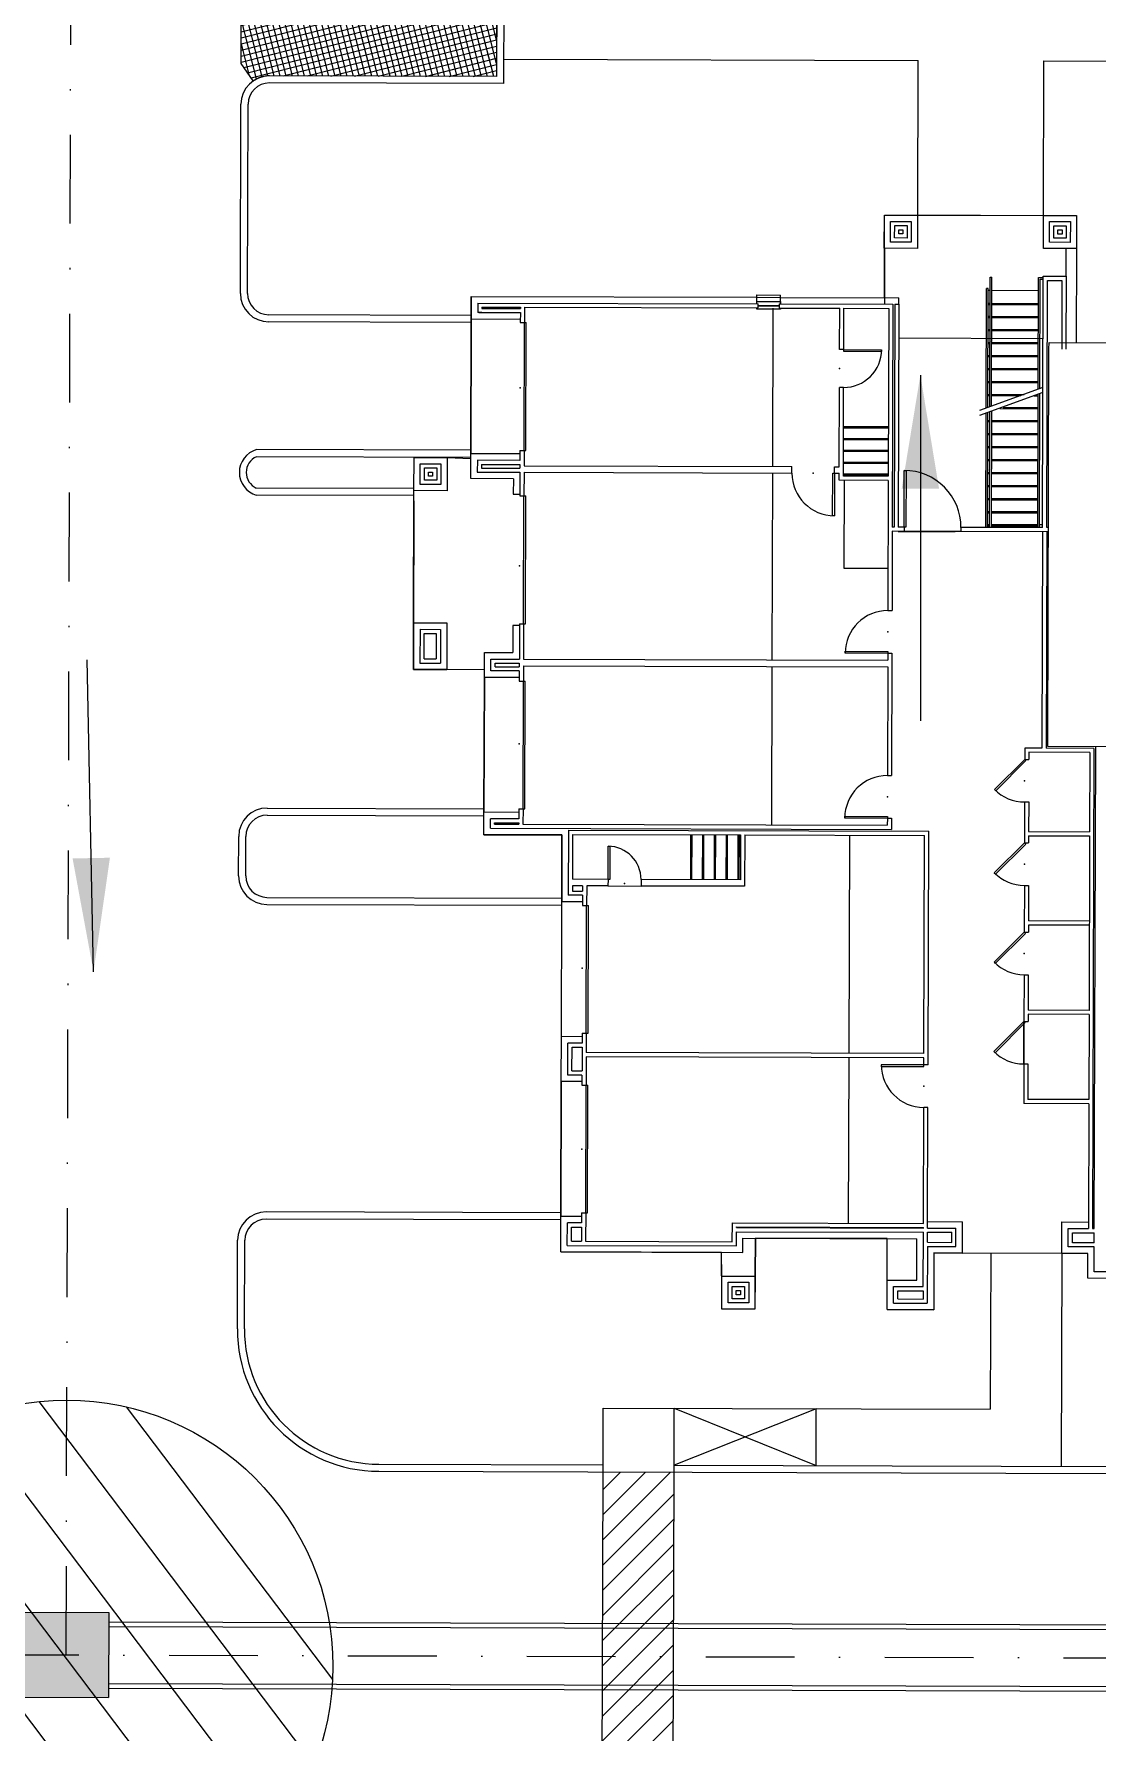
# Model space of a CAD drawing. Header units: feet. Extents: x 26064 to 27719, y 16802 to 28989.
# Drawn here: x 26897.9 to 26972.8, y 17569.4 to 17689 of the extents above; entities that cross this region are included whole.
import ezdxf

# ---------------------------------------------------------------- set-up
doc = ezdxf.new("R2010")
doc.units = ezdxf.units.FT
doc.header["$LTSCALE"] = 50
doc.header["$MEASUREMENT"] = 0
doc.header["$PDSIZE"] = -0.5
doc.linetypes.add('CENTERPL', pattern=[0.25, 0.125, -0.0625, 0, -0.0625])
doc.linetypes.add('HIDDEN', pattern=[0.375, 0.25, -0.125])
for name, color, linetype in [('BUILDING-INTERIOR', 251, 'Continuous'), ('BUILDINGS', 5, 'Continuous'), ('CL-ROADS', 9, 'CENTERPL'), ('CONC-5INCH-BOUNDS', 251, 'Continuous'), ('CONC-5INCH-HATCH', 251, 'Continuous'), ('CURB-B', 4, 'Continuous'), ('CURB-F', 32, 'Continuous'), ('INLET PROTECTION', 1, 'HIDDEN'), ('INLET-HATCH', 9, 'Continuous'), ('PAINT-MARKINGS', 32, 'Continuous'), ('SD-INNER', 51, 'Continuous'), ('SD-OUTER', 6, 'Continuous'), ('SD-STRUCTURE', 6, 'Continuous'), ('SIDEWALK', 9, 'Continuous')]:
    doc.layers.add(name, color=color, linetype=linetype)
doc.styles.add('ls80', font='simplex', dxfattribs={"oblique": 15, "height": 4})
doc.dimstyles.new('dim', dxfattribs={"dimtxt": 0.18, "dimasz": 0.16, "dimexe": 0.0625, "dimexo": 0.0625, "dimgap": 0.03, "dimtad": 3, "dimdec": 4, "dimzin": 0, "dimdsep": 46, "dimtxsty": 'ls80', "dimcen": 0.09, "dimclrd": 256, "dimclre": 256, "dimclrt": 256, "dimaunit": 1, "dimadec": 4, "dimazin": 0, "dimtfac": 1, "dimtdec": 4, "dimtofl": 0, "dimtmove": 2, "dimatfit": 3, "dimfxl": 0, "dimtolj": 1, "dimtzin": 0, "dimlwd": -1, "dimlwe": -1, "dimarcsym": 0})

msp = doc.modelspace()

# ---------------------------------------------------------------- hatches: boundary and pattern name
at = {"layer": 'CONC-5INCH-HATCH'}
h = msp.add_hatch(dxfattribs=at)
h.set_pattern_fill('ANSI37', scale=3.33, angle=329.2625, style=0)
edge = h.paths.add_edge_path()
edge.add_line((26913.3465, 17685.69913), (26912.49246, 17686.93225))
edge.add_line((26912.49246, 17686.93225), (26912.85763, 17815.20483))
edge.add_line((26912.85763, 17815.20483), (26913.72279, 17816.43018))
edge.add_arc((26914.87635, 17818.06399), 2, 234.7758115, 269.8327778)
edge.add_line((26914.87051, 17816.06399), (26930.86324, 17816.01732))
edge.add_line((26930.86324, 17816.01732), (26930.4838, 17686.00827))
edge.add_line((26930.4838, 17686.00827), (26914.49107, 17686.05495))
edge.add_arc((26914.48523, 17684.05496), 2, 89.8327778, 124.7059098)
at = {"layer": 'INLET PROTECTION', "linetype": 'Continuous'}
h = msp.add_hatch(dxfattribs=at)
h.set_pattern_fill('ANSI31', scale=37.499998, angle=262.0889784, style=0)
h.set_pattern_definition([(307.088978, (51011.2037, -5690.6843), (3.7392183, 2.82681806), [])])
edge = h.paths.add_edge_path()
edge.add_arc((26900.21544, 17574.04186), 18.75, 0, 360)
at = {"layer": 'PAINT-MARKINGS'}
h = msp.add_hatch(dxfattribs=at)
h.set_pattern_fill('ANSI31', scale=10, style=0)
h.paths.add_polyline_path([(26937.91141, 17561.74521), (26942.91139, 17561.73062), (26942.98724, 17587.72011), (26937.98726, 17587.7347)])
h.paths.add_polyline_path([(26942.91139, 17561.73062), (26937.91141, 17561.74521), (26937.88445, 17552.50605), (26940.38096, 17551.99156), (26942.88443, 17552.49227)])
h.paths.add_polyline_path([(26940.38096, 17551.99156), (26937.88445, 17552.50605), (26937.88149, 17551.49166)])
h.paths.add_polyline_path([(26942.88146, 17551.47625), (26942.88443, 17552.49227), (26940.38096, 17551.99156)])
h.paths.add_polyline_path([(26942.88146, 17551.47625), (26940.38096, 17551.99156), (26937.88149, 17551.49166), (26937.8589, 17543.75249), (26942.85888, 17543.73789)])

# ---------------------------------------------------------------- linework, layer by layer
at = {"layer": 'BUILDING-INTERIOR', "color": 7, "ltscale": 12}
for p, q in [((26960.14838, 17676.2586), (26968.99918, 17676.23277)), ((26957.78825, 17673.9122), (26957.79506, 17676.24464)), ((26957.79506, 17676.24464), (26960.12749, 17676.23783)), ((26958.22686, 17674.34826), (26958.23111, 17675.80603)), ((26958.23111, 17675.80603), (26959.68889, 17675.80178)), ((26958.51926, 17674.63897), (26958.52182, 17675.51363)), ((26958.52182, 17675.51363), (26959.39648, 17675.51107)), ((26958.81167, 17674.92967), (26958.81252, 17675.22122)), ((26958.81252, 17675.22122), (26959.10408, 17675.22037)), ((26959.10408, 17675.22037), (26959.10322, 17674.92882)), ((26959.39648, 17675.51107), (26959.39393, 17674.63641)), ((26959.68889, 17675.80178), (26959.68463, 17674.34401)), ((26960.12749, 17676.23783), (26960.12069, 17673.9054)), ((26968.99237, 17673.90033), (26968.99918, 17676.23277)), ((26968.99918, 17676.23277), (26971.33162, 17676.22596)), ((26969.43098, 17674.33639), (26969.43524, 17675.79416)), ((26969.43524, 17675.79416), (26970.89301, 17675.7899)), ((26969.72339, 17674.62709), (26969.72594, 17675.50176)), ((26969.72594, 17675.50176), (26970.60061, 17675.4992)), ((26970.01579, 17674.9178), (26970.01665, 17675.20935)), ((26970.01665, 17675.20935), (26970.3082, 17675.2085)), ((26970.3082, 17675.2085), (26970.30735, 17674.91694)), ((26970.60061, 17675.4992), (26970.59805, 17674.62454)), ((26970.89301, 17675.7899), (26970.88876, 17674.33213)), ((26971.33162, 17676.22596), (26971.32481, 17673.89352)), ((26960.12069, 17673.9054), (26957.78825, 17673.9122)), ((26957.80914, 17673.93297), (26957.79759, 17669.97617)), ((26959.68463, 17674.34401), (26958.22686, 17674.34826)), ((26959.39393, 17674.63641), (26958.51926, 17674.63897)), ((26959.10322, 17674.92882), (26958.81167, 17674.92967)), ((26971.32481, 17673.89352), (26968.99237, 17673.90033)), ((26970.88876, 17674.33213), (26969.43098, 17674.33639)), ((26970.59805, 17674.62454), (26969.72339, 17674.62709)), ((26970.30735, 17674.91694), (26970.01579, 17674.9178)), ((26970.59021, 17671.93807), (26970.59593, 17673.89565)), ((26965.21124, 17662.75376), (26965.23786, 17671.87039)), ((26965.23786, 17671.87039), (26965.36281, 17671.87002)), ((26965.33633, 17662.80077), (26965.36281, 17671.87002)), ((26968.63023, 17663.9914), (26968.65321, 17671.86042)), ((26968.65321, 17671.86042), (26968.98642, 17671.85945)), ((26968.75532, 17664.03841), (26968.7778, 17671.7351)), ((26968.7778, 17671.7351), (26968.98605, 17671.7345)), ((26968.93496, 17654.24122), (26968.98663, 17671.94275)), ((26968.98663, 17671.94275), (26970.59021, 17671.93807)), ((26969.22652, 17654.24037), (26969.27733, 17671.65035)), ((26969.27733, 17671.65035), (26970.29781, 17671.64737)), ((26970.29781, 17671.64737), (26970.28371, 17666.81589)), ((26970.59021, 17671.93807), (26970.57526, 17666.81504)), ((26928.70594, 17670.51924), (26928.70132, 17668.93651)), ((26928.70594, 17670.51924), (26948.82321, 17670.46053)), ((26948.82187, 17670.00237), (26948.82321, 17670.46053)), ((26948.82321, 17670.46053), (26948.82369, 17670.62713)), ((26948.82369, 17670.62713), (26950.48973, 17670.62227)), ((26950.4879, 17669.99751), (26950.48924, 17670.45566)), ((26950.48924, 17670.45566), (26950.48973, 17670.62227)), ((26950.48924, 17670.45566), (26958.81937, 17670.43135)), ((26958.81803, 17669.9732), (26958.81937, 17670.43135)), ((26964.96106, 17662.65972), (26964.98564, 17671.07976)), ((26965.1106, 17671.07939), (26964.98564, 17671.07976)), ((26965.08615, 17662.70674), (26965.1106, 17671.07939)), ((26965.11023, 17670.95444), (26965.23518, 17670.95407)), ((26965.36013, 17670.95371), (26968.65054, 17670.94411)), ((26929.16276, 17670.05975), (26929.16082, 17669.39334)), ((26929.45237, 17669.39248), (26929.16082, 17669.39334)), ((26929.16276, 17670.05975), (26948.90518, 17670.00213)), ((26929.24412, 17669.39309), (26932.15966, 17669.38458)), ((26929.45346, 17669.76734), (26929.45322, 17669.68404)), ((26929.45322, 17669.68404), (26932.16051, 17669.67614)), ((26929.45346, 17669.76734), (26932.16076, 17669.75944)), ((26932.15966, 17669.38458), (26932.1576, 17668.67652)), ((26932.16076, 17669.75944), (26932.16051, 17669.67614)), ((26932.45231, 17669.75859), (26932.44915, 17668.67567)), ((26932.45231, 17669.75859), (26948.90433, 17669.71057)), ((26948.82078, 17669.62751), (26948.82102, 17669.71081)), ((26950.48681, 17669.62265), (26948.82078, 17669.62751)), ((26948.82187, 17670.00237), (26948.82236, 17670.16897)), ((26948.82236, 17670.16897), (26950.48839, 17670.16411)), ((26948.90433, 17669.71057), (26948.90518, 17670.00213)), ((26950.40411, 17669.83115), (26948.90469, 17669.83552)), ((26948.90481, 17669.87717), (26950.40424, 17669.8728)), ((26949.94559, 17669.70756), (26949.91301, 17658.54516)), ((26950.40375, 17669.70619), (26950.4046, 17669.99775)), ((26950.40375, 17669.70619), (26954.65211, 17669.6938)), ((26950.4046, 17669.99775), (26958.40152, 17669.97441)), ((26950.48705, 17669.70595), (26950.48681, 17669.62265)), ((26950.48839, 17670.16411), (26950.4879, 17669.99751)), ((26954.6436, 17666.77825), (26954.65211, 17669.6938)), ((26954.93516, 17666.7774), (26954.94367, 17669.69295)), ((26954.94367, 17669.69295), (26958.10912, 17669.68371)), ((26958.10912, 17669.68371), (26958.07459, 17657.85491)), ((26958.40152, 17669.97441), (26958.35569, 17654.2721)), ((26958.52647, 17669.97405), (26958.48064, 17654.27173)), ((26958.52647, 17669.97405), (26958.81803, 17669.9732)), ((26958.81803, 17669.9732), (26958.7722, 17654.27088)), ((26965.10488, 17669.12181), (26965.22983, 17669.12145)), ((26965.10756, 17670.03812), (26965.23251, 17670.03776)), ((26965.35478, 17669.12108), (26968.64519, 17669.11148)), ((26965.35746, 17670.03739), (26968.64786, 17670.02779)), ((26928.70132, 17668.93651), (26928.67361, 17659.44017)), ((26928.70132, 17668.93651), (26932.15833, 17668.92643)), ((26932.1576, 17668.67652), (26932.44915, 17668.67567)), ((26932.42289, 17659.67913), (26932.44915, 17668.67567)), ((26932.44915, 17668.67567), (26932.5741, 17668.67531)), ((26932.54785, 17659.67877), (26932.5741, 17668.67531)), ((26965.10221, 17668.2055), (26965.22716, 17668.20513)), ((26965.35211, 17668.20477), (26968.64251, 17668.19516)), ((26954.93516, 17666.7774), (26954.6436, 17666.77825)), ((26954.93479, 17666.65244), (26954.93516, 17666.7774)), ((26954.93516, 17666.7774), (26957.6008, 17666.76962)), ((26957.6008, 17666.76962), (26957.60043, 17666.64466)), ((26965.09953, 17667.28918), (26965.22448, 17667.28882)), ((26965.34943, 17667.28845), (26968.63984, 17667.27885)), ((26957.60043, 17666.64466), (26954.93479, 17666.65244)), ((26965.09686, 17666.37287), (26965.22181, 17666.3725)), ((26965.34676, 17666.37213), (26968.63716, 17666.36253)), ((26965.09151, 17664.54024), (26965.21646, 17664.53987)), ((26965.09418, 17665.45655), (26965.21913, 17665.45618)), ((26965.34141, 17664.53951), (26968.63182, 17664.5299)), ((26965.34408, 17665.45582), (26968.63449, 17665.44622)), ((26954.61953, 17658.53142), (26954.63582, 17664.1126)), ((26954.92738, 17664.11175), (26954.63582, 17664.1126)), ((26954.90914, 17657.86415), (26954.92738, 17664.11175)), ((26965.08883, 17663.62392), (26965.21378, 17663.62356)), ((26965.33873, 17663.62319), (26967.63271, 17663.6165)), ((26968.57255, 17663.61376), (26968.62913, 17663.61359)), ((26954.91936, 17661.36281), (26958.08481, 17661.35357)), ((26932.13134, 17659.67998), (26932.12927, 17658.97192)), ((26932.13134, 17659.67998), (26932.42289, 17659.67913)), ((26932.42289, 17659.67913), (26932.41973, 17658.59622)), ((26932.42289, 17659.67913), (26932.54785, 17659.67877)), ((26954.91449, 17659.69678), (26958.07994, 17659.68755)), ((26954.91692, 17660.5298), (26958.08238, 17660.52056)), ((26924.66755, 17656.84868), (26924.67436, 17659.18111)), ((26924.67436, 17659.18111), (26927.00679, 17659.17431)), ((26925.10616, 17657.28473), (26925.11041, 17658.74251)), ((26925.11041, 17658.74251), (26926.56818, 17658.73825)), ((26925.39856, 17657.57544), (26925.40111, 17658.4501)), ((26925.40111, 17658.4501), (26926.27578, 17658.44755)), ((26926.27578, 17658.44755), (26926.27323, 17657.57288)), ((26926.56818, 17658.73825), (26926.56393, 17657.28048)), ((26927.00679, 17659.17431), (26926.99998, 17656.84187)), ((26928.6685, 17657.69084), (26928.67361, 17659.44017)), ((26932.13061, 17659.43008), (26928.67361, 17659.44017)), ((26929.13043, 17658.98067), (26929.12799, 17658.14766)), ((26932.12927, 17658.97192), (26929.13043, 17658.98067)), ((26929.42113, 17658.68827), (26929.4204, 17658.43836)), ((26929.4204, 17658.43836), (26932.12769, 17658.43046)), ((26929.42113, 17658.68827), (26932.12842, 17658.68037)), ((26932.12842, 17658.68037), (26932.12769, 17658.43046)), ((26932.41973, 17658.59622), (26951.28748, 17658.54115)), ((26951.28614, 17658.08299), (26951.28748, 17658.54115)), ((26954.28499, 17658.07424), (26954.28633, 17658.53239)), ((26954.28633, 17658.53239), (26954.61953, 17658.53142)), ((26954.91206, 17658.86377), (26958.07751, 17658.85453)), ((26926.56393, 17657.28048), (26925.10616, 17657.28473)), ((26926.27323, 17657.57288), (26925.39856, 17657.57544)), ((26925.69097, 17657.86614), (26925.69182, 17658.15769)), ((26925.98252, 17657.86529), (26925.69097, 17657.86614)), ((26925.69182, 17658.15769), (26925.98337, 17658.15684)), ((26925.98337, 17658.15684), (26925.98252, 17657.86529)), ((26931.66735, 17657.68209), (26928.6685, 17657.69084)), ((26929.12799, 17658.14766), (26932.12684, 17658.13891)), ((26931.66735, 17657.68209), (26931.66419, 17656.59917)), ((26932.12684, 17658.13891), (26932.12198, 17656.47288)), ((26932.4184, 17658.13806), (26932.41353, 17656.47203)), ((26932.4184, 17658.13806), (26951.28614, 17658.08299)), ((26949.91167, 17658.087), (26949.87326, 17644.92539)), ((26954.15129, 17655.07575), (26954.16004, 17658.0746)), ((26954.16004, 17658.0746), (26954.28499, 17658.07424)), ((26954.28499, 17658.07424), (26954.27624, 17655.07539)), ((26954.28499, 17658.07424), (26954.6182, 17658.07326)), ((26954.61674, 17657.57345), (26954.6182, 17658.07326)), ((26958.07374, 17657.56336), (26954.61674, 17657.57345)), ((26958.07459, 17657.85491), (26954.90914, 17657.86415)), ((26954.90963, 17658.03076), (26958.07508, 17658.02152)), ((26954.97348, 17651.36641), (26954.99159, 17657.57236)), ((26958.07374, 17657.56336), (26958.047, 17648.40023)), ((26959.1887, 17654.26967), (26959.20037, 17658.26813)), ((26959.20037, 17658.26813), (26959.32532, 17658.26777)), ((26959.32532, 17658.26777), (26959.31365, 17654.2693)), ((26924.66542, 17656.11979), (26924.63892, 17647.03994)), ((26926.99998, 17656.84187), (26924.66755, 17656.84868)), ((26931.66419, 17656.59917), (26932.12234, 17656.59783)), ((26932.12198, 17656.47288), (26932.41353, 17656.47203)), ((26932.38728, 17647.47549), (26932.41353, 17656.47203)), ((26932.41353, 17656.47203), (26932.53849, 17656.47167)), ((26932.51223, 17647.47512), (26932.53849, 17656.47167)), ((26954.27624, 17655.07539), (26954.15129, 17655.07575)), ((26958.35484, 17653.98055), (26958.33855, 17648.39937)), ((26959.18785, 17653.97811), (26958.35484, 17653.98055)), ((26958.48064, 17654.27173), (26958.35569, 17654.2721)), ((26958.77134, 17653.97933), (26962.7698, 17653.96766)), ((26959.1887, 17654.26967), (26958.7722, 17654.27088)), ((26963.18631, 17653.96644), (26959.18784, 17653.97811)), ((26959.1887, 17654.26967), (26959.18785, 17653.97811)), ((26959.31365, 17654.2693), (26959.1887, 17654.26967)), ((26963.18715, 17654.258), (26963.1863, 17653.96644)), ((26969.35062, 17653.94845), (26963.1863, 17653.96644)), ((26968.93498, 17654.24122), (26963.18715, 17654.258)), ((26968.93411, 17653.94966), (26968.88962, 17638.70552)), ((26969.22566, 17653.94881), (26969.18117, 17638.70467)), ((26969.35147, 17654.24), (26969.22652, 17654.24037)), ((26958.05563, 17651.35742), (26954.97348, 17651.36641)), ((26958.047, 17648.40023), (26958.33855, 17648.39937)), ((26924.64038, 17647.53975), (26924.63078, 17644.24935)), ((26924.64038, 17647.53975), (26926.99364, 17647.53288)), ((26925.0972, 17647.08026), (26925.09027, 17644.70617)), ((26925.0972, 17647.08026), (26926.53415, 17647.07606)), ((26925.38269, 17644.99687), (26925.38792, 17646.78785)), ((26925.38792, 17646.78785), (26926.24174, 17646.78536)), ((26926.24174, 17646.78536), (26926.23651, 17644.99438)), ((26926.53415, 17647.07606), (26926.52722, 17644.70197)), ((26926.99364, 17647.53288), (26926.98404, 17644.24248)), ((26931.6372, 17647.35272), (26931.63161, 17645.43679)), ((26932.09536, 17647.35139), (26931.6372, 17647.35272)), ((26932.09572, 17647.47634), (26932.08843, 17644.9773)), ((26932.09572, 17647.47634), (26932.38728, 17647.47549)), ((26932.38728, 17647.47549), (26932.37998, 17644.97645)), ((26932.38728, 17647.47549), (26932.51223, 17647.47512)), ((26929.62727, 17643.69329), (26929.63238, 17645.44263)), ((26929.63238, 17645.44263), (26931.63161, 17645.43679)), ((26955.0394, 17645.41013), (26955.03976, 17645.53508)), ((26958.03825, 17645.40138), (26955.0394, 17645.41013)), ((26955.03976, 17645.53508), (26958.03861, 17645.52633)), ((26958.03825, 17645.40138), (26958.03679, 17644.90157)), ((26958.03861, 17645.52633), (26958.03825, 17645.40138)), ((26958.03825, 17645.40138), (26958.3298, 17645.40053)), ((26958.3298, 17645.40053), (26958.30464, 17636.77884)), ((26924.63078, 17644.24935), (26926.98404, 17644.24248)), ((26925.09027, 17644.70617), (26926.52722, 17644.70197)), ((26925.38269, 17644.99687), (26926.23651, 17644.99438)), ((26930.08677, 17644.15011), (26930.0892, 17644.98314)), ((26932.086, 17644.14427), (26930.08677, 17644.15011)), ((26930.0892, 17644.98314), (26932.08843, 17644.9773)), ((26930.37917, 17644.44081), (26930.3799, 17644.69073)), ((26930.37917, 17644.44081), (26932.08685, 17644.43583)), ((26930.3799, 17644.69073), (26932.08758, 17644.68575)), ((26932.086, 17644.14427), (26932.08393, 17643.43623)), ((26932.08758, 17644.68575), (26932.08685, 17644.43583)), ((26932.37865, 17644.51829), (26932.37548, 17643.43538)), ((26932.37865, 17644.51829), (26958.03545, 17644.44341)), ((26932.37998, 17644.97645), (26958.03679, 17644.90157)), ((26949.87192, 17644.46724), (26949.83934, 17633.30486)), ((26958.03545, 17644.44341), (26958.01308, 17636.77969)), ((26929.62727, 17643.69329), (26929.59956, 17634.19694)), ((26932.08466, 17643.68612), (26929.62727, 17643.69329)), ((26932.08393, 17643.43623), (26932.37548, 17643.43538)), ((26932.34923, 17634.43883), (26932.37548, 17643.43538)), ((26932.37548, 17643.43538), (26932.50044, 17643.43501)), ((26932.47418, 17634.43847), (26932.50044, 17643.43501)), ((26967.68175, 17638.70905), (26967.67944, 17637.9177)), ((26968.88962, 17638.70552), (26967.68175, 17638.70905)), ((26967.97245, 17638.41664), (26967.97099, 17637.91685)), ((26972.26247, 17638.40412), (26967.97245, 17638.41664)), ((26972.55488, 17638.69483), (26969.18117, 17638.70467)), ((26972.26247, 17638.40412), (26972.24618, 17632.82295)), ((26972.55488, 17638.69483), (26972.45617, 17604.8745)), ((26972.58112, 17604.87413), (26972.68019, 17638.81941)), ((26967.67944, 17637.9177), (26965.55274, 17635.80339)), ((26965.64084, 17635.71477), (26967.76753, 17637.82909)), ((26967.67944, 17637.9177), (26967.97099, 17637.91685)), ((26967.76753, 17637.82909), (26967.67944, 17637.9177)), ((26958.01308, 17636.77969), (26958.30464, 17636.77884)), ((26965.55274, 17635.80339), (26965.64084, 17635.71477)), ((26932.05767, 17634.43968), (26932.05561, 17633.73161)), ((26932.05767, 17634.43968), (26932.34923, 17634.43883)), ((26932.34923, 17634.43883), (26932.34607, 17633.35592)), ((26932.34923, 17634.43883), (26932.47418, 17634.43847)), ((26967.67068, 17634.91885), (26967.6623, 17632.04496)), ((26967.67069, 17634.91885), (26967.96224, 17634.918)), ((26967.96224, 17634.918), (26967.95616, 17632.83547)), ((26929.59494, 17632.61423), (26929.59955, 17634.19694)), ((26932.05694, 17634.18977), (26929.59955, 17634.19694)), ((26930.05443, 17633.07105), (26930.05637, 17633.73744)), ((26932.05561, 17633.73161), (26930.05637, 17633.73744)), ((26930.34684, 17633.36175), (26930.34708, 17633.44504)), ((26930.34684, 17633.36175), (26932.05451, 17633.35677)), ((26930.34708, 17633.44504), (26932.05476, 17633.44005)), ((26932.05476, 17633.44005), (26932.05451, 17633.35677)), ((26932.34607, 17633.35592), (26958.00287, 17633.28103)), ((26955.00548, 17633.78959), (26955.00585, 17633.91455)), ((26958.00433, 17633.78084), (26955.00548, 17633.78959)), ((26955.00585, 17633.91455), (26958.0047, 17633.90579)), ((26958.00433, 17633.78084), (26958.00287, 17633.28103)), ((26958.0047, 17633.90579), (26958.00433, 17633.78084)), ((26958.00433, 17633.78084), (26958.29589, 17633.77999)), ((26958.29589, 17633.77999), (26958.29358, 17632.98863)), ((26929.59494, 17632.61423), (26935.09282, 17632.59818)), ((26930.05443, 17633.07105), (26958.29357, 17632.98863)), ((26935.09282, 17632.59818), (26935.07909, 17627.89165)), ((26935.55195, 17632.93005), (26935.53858, 17628.34847)), ((26935.55195, 17632.93005), (26960.91721, 17632.85602)), ((26935.84266, 17632.63764), (26935.83342, 17629.47219)), ((26935.84266, 17632.63764), (26947.67144, 17632.60312)), ((26944.16355, 17629.44788), (26944.17279, 17632.61333)), ((26944.99656, 17629.44544), (26945.0058, 17632.61089)), ((26945.82958, 17629.44301), (26945.83881, 17632.60846)), ((26946.66259, 17629.44058), (26946.67183, 17632.60603)), ((26947.4956, 17629.43815), (26947.50484, 17632.6036)), ((26947.67144, 17632.60311), (26947.66221, 17629.43766)), ((26947.963, 17632.60226), (26947.95243, 17628.97866)), ((26947.963, 17632.60227), (26960.6248, 17632.56531)), ((26955.33516, 17632.58075), (26955.2903, 17617.21166)), ((26960.57994, 17617.19622), (26960.6248, 17632.56532)), ((26960.86919, 17616.404), (26960.9172, 17632.85602)), ((26967.6623, 17632.04496), (26965.5356, 17629.93064)), ((26967.6623, 17632.04496), (26967.95385, 17632.04411)), ((26967.75039, 17631.95635), (26967.6623, 17632.04496)), ((26967.95531, 17632.54392), (26967.95385, 17632.04411)), ((26967.95531, 17632.54392), (26972.24533, 17632.53139)), ((26967.95616, 17632.83547), (26972.24618, 17632.82295)), ((26972.24533, 17632.53139), (26972.20947, 17620.24445)), ((26938.33246, 17629.46489), (26938.33927, 17631.79733)), ((26938.33927, 17631.79733), (26938.46422, 17631.79696)), ((26938.46422, 17631.79696), (26938.45741, 17629.46453)), ((26965.6237, 17629.84203), (26967.75039, 17631.95635)), ((26965.5356, 17629.93064), (26965.6237, 17629.84203)), ((26935.83208, 17629.01403), (26935.83099, 17628.63918)), ((26935.83099, 17628.63918), (26936.53904, 17628.63711)), ((26936.54014, 17629.01197), (26935.83208, 17629.01403)), ((26938.33246, 17629.46489), (26935.83342, 17629.47219)), ((26936.54014, 17629.01197), (26936.53904, 17628.63711)), ((26936.8317, 17629.01111), (26936.82768, 17627.63664)), ((26938.33112, 17629.00674), (26936.8317, 17629.01111)), ((26938.33246, 17629.46489), (26938.33112, 17629.00674)), ((26938.33112, 17629.00674), (26940.66356, 17628.99993)), ((26938.45741, 17629.46453), (26938.33246, 17629.46489)), ((26940.6649, 17629.45809), (26940.66356, 17628.99993)), ((26947.95243, 17628.97866), (26940.66356, 17628.99993)), ((26947.66221, 17629.43766), (26940.6649, 17629.45809)), ((26967.65354, 17629.04611), (26967.64394, 17625.75571)), ((26967.65354, 17629.04611), (26967.9451, 17629.04526)), ((26967.9451, 17629.04526), (26967.9378, 17626.54622)), ((26935.05137, 17618.3953), (26935.07909, 17627.89165)), ((26936.53686, 17627.8874), (26935.07909, 17627.89165)), ((26936.53819, 17628.34555), (26935.53858, 17628.34847)), ((26936.53819, 17628.34555), (26936.53613, 17627.63749)), ((26936.53613, 17627.63749), (26936.82768, 17627.63664)), ((26936.80143, 17618.6401), (26936.82768, 17627.63664)), ((26936.82768, 17627.63664), (26936.95264, 17627.63628)), ((26936.92638, 17618.63974), (26936.95264, 17627.63628)), ((26967.93695, 17626.25467), (26967.9355, 17625.75486)), ((26972.22697, 17626.24215), (26967.93695, 17626.25467)), ((26972.22782, 17626.5337), (26967.9378, 17626.54622)), ((26967.64394, 17625.75571), (26965.51725, 17623.64139)), ((26965.60534, 17623.55278), (26967.73204, 17625.6671)), ((26967.64394, 17625.75571), (26967.9355, 17625.75486)), ((26967.73204, 17625.6671), (26967.64394, 17625.75571)), ((26965.51725, 17623.64139), (26965.60534, 17623.55278)), ((26967.63519, 17622.75686), (26967.62558, 17619.46646)), ((26967.63519, 17622.75686), (26967.92674, 17622.75601)), ((26967.92674, 17622.75601), (26967.91945, 17620.25697)), ((26972.20947, 17620.24445), (26967.91945, 17620.25697)), ((26967.62558, 17619.46646), (26965.49889, 17617.35214)), ((26965.58699, 17617.26353), (26967.71368, 17619.37785)), ((26967.61683, 17616.46761), (26967.62558, 17619.46646)), ((26967.62558, 17619.46646), (26967.61683, 17616.46761)), ((26967.62558, 17619.46646), (26967.91714, 17619.46561)), ((26967.71368, 17619.37785), (26967.62558, 17619.46646)), ((26967.9186, 17619.96542), (26967.91714, 17619.46561)), ((26972.20862, 17619.9529), (26967.9186, 17619.96542)), ((26972.20862, 17619.9529), (26972.19111, 17613.9552)), ((26935.04213, 17615.22985), (26935.05137, 17618.3953)), ((26936.50914, 17618.39105), (26935.05137, 17618.3953)), ((26935.50162, 17615.68667), (26935.50819, 17617.93581)), ((26936.50781, 17617.93289), (26935.50819, 17617.93581)), ((26936.50987, 17618.64095), (26936.50781, 17617.93289)), ((26936.50987, 17618.64095), (26936.80143, 17618.6401)), ((26936.80143, 17618.6401), (26936.79742, 17617.26563)), ((26936.80143, 17618.6401), (26936.92638, 17618.63974)), ((26935.79403, 17615.97738), (26935.79889, 17617.6434)), ((26935.79889, 17617.6434), (26936.50695, 17617.64134)), ((26936.50695, 17617.64134), (26936.50209, 17615.97531)), ((26936.79657, 17616.97407), (26936.79073, 17614.97484)), ((26960.57909, 17616.90466), (26936.79657, 17616.97407)), ((26960.57994, 17617.19622), (26936.79742, 17617.26563)), ((26955.28945, 17616.9201), (26955.25541, 17605.25792)), ((26960.57763, 17616.40485), (26960.57909, 17616.90466)), ((26965.49889, 17617.35214), (26965.58699, 17617.26353)), ((26967.61683, 17616.46761), (26967.60869, 17613.67702)), ((26967.61683, 17616.46761), (26967.90839, 17616.46676)), ((26967.90839, 17616.46676), (26967.90109, 17613.96772)), ((26936.50124, 17615.68376), (26935.50162, 17615.68667)), ((26935.79403, 17615.97738), (26936.50209, 17615.97531)), ((26936.50124, 17615.68376), (26936.49917, 17614.9757)), ((26957.57879, 17616.41361), (26957.57842, 17616.28866)), ((26957.57842, 17616.28866), (26960.57727, 17616.2799)), ((26960.57763, 17616.40485), (26957.57879, 17616.41361)), ((26960.57727, 17616.2799), (26960.57763, 17616.40485)), ((26960.86919, 17616.404), (26960.57763, 17616.40485)), ((26935.04213, 17615.22985), (26935.01442, 17605.7335)), ((26936.4999, 17615.2256), (26935.04213, 17615.22985)), ((26936.49917, 17614.9757), (26936.79073, 17614.97484)), ((26936.76447, 17605.9783), (26936.79073, 17614.97484)), ((26936.79073, 17614.97484), (26936.91568, 17614.97448)), ((26936.88942, 17605.97794), (26936.91568, 17614.97448)), ((26960.54505, 17605.24248), (26960.56888, 17613.40601)), ((26960.86043, 17613.40516), (26960.56888, 17613.40601)), ((26960.83563, 17604.90843), (26960.86043, 17613.40516)), ((26972.19026, 17613.66365), (26967.60869, 17613.67702)), ((26972.19111, 17613.9552), (26967.90109, 17613.96772)), ((26972.19026, 17613.66365), (26972.16461, 17604.87535)), ((26935.00712, 17603.23446), (26935.01442, 17605.7335)), ((26936.47219, 17605.72925), (26935.01442, 17605.7335)), ((26936.47292, 17605.97915), (26936.47085, 17605.27109)), ((26936.47292, 17605.97915), (26936.76447, 17605.9783)), ((26936.76447, 17605.9783), (26936.75864, 17603.97907)), ((26936.76447, 17605.9783), (26936.88942, 17605.97794)), ((26935.46662, 17603.69128), (26935.47124, 17605.27401)), ((26936.47085, 17605.27109), (26935.47124, 17605.27401)), ((26935.75902, 17603.98199), (26935.76194, 17604.9816)), ((26935.76194, 17604.9816), (26936.47, 17604.97954)), ((26936.47, 17604.97954), (26936.46709, 17603.97992)), ((26947.088, 17603.94892), (26947.09189, 17605.28174)), ((26947.09189, 17605.28174), (26960.54505, 17605.24248)), ((26947.3787, 17603.65651), (26947.38162, 17604.65613)), ((26947.38162, 17604.65613), (26960.54323, 17604.61771)), ((26947.38247, 17604.94769), (26947.38259, 17604.98934)), ((26947.38247, 17604.94769), (26960.54408, 17604.90927)), ((26947.38259, 17604.98934), (26960.5442, 17604.95092)), ((26960.53205, 17600.78586), (26960.54323, 17604.61771)), ((26960.54408, 17604.90927), (26960.5442, 17604.95092)), ((26960.83272, 17603.9088), (26960.83478, 17604.61687)), ((26960.83478, 17604.61687), (26962.54246, 17604.61189)), ((26960.83563, 17604.90843), (26962.83487, 17604.90259)), ((26960.83697, 17605.36658), (26963.29436, 17605.35941)), ((26962.5404, 17603.90382), (26962.54246, 17604.61189)), ((26962.8311, 17603.61141), (26962.83487, 17604.90259)), ((26963.28792, 17603.15192), (26963.29436, 17605.35941)), ((26970.28523, 17603.1315), (26970.29167, 17605.33898)), ((26970.29167, 17605.33898), (26972.16595, 17605.33351)), ((26970.74472, 17603.58831), (26970.74849, 17604.87949)), ((26970.74849, 17604.87949), (26972.16461, 17604.87535)), ((26971.03713, 17603.87902), (26971.03919, 17604.58708)), ((26971.03919, 17604.58708), (26972.58027, 17604.58258)), ((26972.45617, 17604.8745), (26972.58112, 17604.87414)), ((26972.5782, 17603.87452), (26972.58027, 17604.58258)), ((26935.46662, 17603.69128), (26947.3787, 17603.65651)), ((26935.75902, 17603.98199), (26936.46709, 17603.97992)), ((26936.75864, 17603.97907), (26947.088, 17603.94892)), ((26947.83552, 17603.19702), (26947.83844, 17604.19663)), ((26947.83844, 17604.19663), (26960.08373, 17604.16089)), ((26948.70538, 17601.54927), (26948.7131, 17604.19408)), ((26957.99269, 17601.25143), (26958.0012, 17604.16697)), ((26960.07523, 17601.24536), (26960.08373, 17604.16089)), ((26960.83187, 17603.61725), (26960.8202, 17599.61879)), ((26960.83187, 17603.61725), (26962.8311, 17603.61141)), ((26960.83272, 17603.9088), (26962.5404, 17603.90382)), ((26972.57735, 17603.58297), (26970.74472, 17603.58832)), ((26972.5782, 17603.87452), (26971.03713, 17603.87902)), ((26972.57224, 17601.83364), (26972.57735, 17603.58297)), ((26935.00712, 17603.23446), (26947.83552, 17603.19702)), ((26946.33129, 17601.5562), (26946.3361, 17603.2014)), ((26961.28869, 17603.15775), (26961.27702, 17599.1593)), ((26961.28869, 17603.15775), (26963.28792, 17603.15192)), ((26970.74338, 17603.13016), (26962.82976, 17603.15326)), ((26972.11785, 17603.12615), (26970.28523, 17603.1315)), ((26972.11275, 17601.37682), (26972.11785, 17603.12615)), ((26946.34525, 17599.20288), (26946.35206, 17601.53531)), ((26946.35206, 17601.53531), (26948.6845, 17601.52851)), ((26946.78386, 17599.63893), (26946.78811, 17601.09671)), ((26946.78811, 17601.09671), (26948.24589, 17601.09245)), ((26948.24589, 17601.09245), (26948.24163, 17599.63468)), ((26948.6845, 17601.52851), (26948.67769, 17599.19607)), ((26957.98661, 17599.1689), (26957.99269, 17601.25143)), ((26957.99269, 17601.25143), (26960.07523, 17601.24536)), ((26975.48645, 17601.36698), (26972.11275, 17601.37682)), ((26975.02963, 17601.82647), (26972.57224, 17601.83364)), ((26947.07627, 17599.92964), (26947.07882, 17600.8043)), ((26947.95093, 17599.92709), (26947.07627, 17599.92964)), ((26947.07882, 17600.8043), (26947.95348, 17600.80175)), ((26947.36867, 17600.22034), (26947.36952, 17600.5119)), ((26947.66023, 17600.21949), (26947.36867, 17600.22034)), ((26947.36952, 17600.5119), (26947.66108, 17600.51104)), ((26947.66108, 17600.51104), (26947.66023, 17600.21949)), ((26947.95348, 17600.80175), (26947.95093, 17599.92709)), ((26958.44611, 17599.62572), (26958.44951, 17600.79194)), ((26958.44951, 17600.79194), (26960.53205, 17600.78586)), ((26958.73851, 17599.91643), (26958.74022, 17600.49953)), ((26958.73851, 17599.91643), (26960.52949, 17599.9112)), ((26958.74022, 17600.49953), (26960.53119, 17600.49431)), ((26960.53119, 17600.49431), (26960.52949, 17599.9112)), ((26948.67769, 17599.19607), (26946.34525, 17599.20288)), ((26948.24163, 17599.63468), (26946.78386, 17599.63893)), ((26957.98661, 17599.1689), (26961.27702, 17599.1593)), ((26958.44611, 17599.62572), (26960.8202, 17599.61879))]:
    msp.add_line(p, q, dxfattribs=at)
at = {"layer": 'BUILDING-INTERIOR', "color": 7, "ltscale": 4}
for p, q in [((26965.10731, 17669.95482), (26965.23226, 17669.95446)), ((26965.35721, 17669.95409), (26968.64762, 17669.94449)), ((26965.10196, 17668.12219), (26965.22691, 17668.12183)), ((26965.10464, 17669.03851), (26965.22959, 17669.03814)), ((26965.35186, 17668.12146), (26968.64227, 17668.11186)), ((26965.35454, 17669.03778), (26968.64494, 17669.02818)), ((26965.09929, 17667.20588), (26965.22424, 17667.20551)), ((26965.34919, 17667.20515), (26968.6396, 17667.19555)), ((26965.09662, 17666.28956), (26965.22156, 17666.2892)), ((26965.34651, 17666.28883), (26968.63692, 17666.27923)), ((26965.09126, 17664.45694), (26965.21621, 17664.45657)), ((26965.09394, 17665.37325), (26965.21889, 17665.37288)), ((26965.34116, 17664.4562), (26968.63156, 17664.4466)), ((26965.34384, 17665.37252), (26968.63425, 17665.36292)), ((26965.08858, 17663.54062), (26965.21354, 17663.54026)), ((26965.33849, 17663.53989), (26967.41277, 17663.53384)), ((26968.35261, 17663.5311), (26968.62889, 17663.53029)), ((26965.93327, 17662.62183), (26968.62621, 17662.61397)), ((26954.91911, 17661.27951), (26958.08456, 17661.27027)), ((26965.08056, 17660.79168), (26965.20551, 17660.79131)), ((26965.08323, 17661.70799), (26965.20819, 17661.70763)), ((26965.33047, 17660.79095), (26968.62086, 17660.78135)), ((26965.33314, 17661.70726), (26968.62354, 17661.69766)), ((26954.91425, 17659.61348), (26958.0797, 17659.60425)), ((26954.91668, 17660.4465), (26958.08213, 17660.43726)), ((26965.07788, 17659.87536), (26965.20284, 17659.875)), ((26965.32779, 17659.87463), (26968.61819, 17659.86503)), ((26954.91182, 17658.78047), (26958.07727, 17658.77123)), ((26965.07521, 17658.95905), (26965.20017, 17658.95868)), ((26965.32512, 17658.95832), (26968.61551, 17658.94871)), ((26954.90939, 17657.94746), (26958.07484, 17657.93822)), ((26965.06986, 17657.12642), (26965.19482, 17657.12606)), ((26965.07253, 17658.04273), (26965.19749, 17658.04237)), ((26965.31977, 17657.12569), (26968.61017, 17657.11609)), ((26965.32244, 17658.04201), (26968.61284, 17658.0324)), ((26965.06719, 17656.2101), (26965.19214, 17656.20974)), ((26965.31709, 17656.20938), (26968.60749, 17656.19977)), ((26965.06451, 17655.29379), (26965.18947, 17655.29343)), ((26965.31442, 17655.29306), (26968.60482, 17655.28346)), ((26965.06184, 17654.37748), (26965.18679, 17654.37711)), ((26965.31174, 17654.37675), (26968.60214, 17654.36714)), ((26944.24685, 17629.44763), (26944.25609, 17632.61308)), ((26945.07987, 17629.4452), (26945.0891, 17632.61065)), ((26945.91288, 17629.44277), (26945.92211, 17632.60822)), ((26946.74589, 17629.44034), (26946.75513, 17632.60579)), ((26947.5789, 17629.43791), (26947.58814, 17632.60336))]:
    msp.add_line(p, q, dxfattribs=at)
at = {"layer": 'BUILDING-INTERIOR', "color": 7, "ltscale": 6}
for p, q in [((26932.54785, 17659.67877), (26932.5741, 17668.67531)), ((26932.5741, 17668.67531), (26932.5741, 17668.67531)), ((26958.8111, 17667.59911), (26968.97386, 17667.56945)), ((26968.60178, 17654.24219), (26968.62919, 17663.63504)), ((26968.72673, 17654.24183), (26968.75428, 17663.68206)), ((26964.93652, 17654.25289), (26964.96002, 17662.30337)), ((26965.06147, 17654.25253), (26965.08497, 17662.30301)), ((26965.2102, 17662.39741), (26965.18643, 17654.25216)), ((26965.33529, 17662.44442), (26965.31138, 17654.2518)), ((26966.15323, 17662.70449), (26968.62646, 17662.69728)), ((26965.0808, 17660.87498), (26965.20576, 17660.87461)), ((26965.08347, 17661.79129), (26965.20843, 17661.79093)), ((26965.33071, 17660.87425), (26968.62111, 17660.86465)), ((26965.33338, 17661.79056), (26968.62378, 17661.78096)), ((26932.54785, 17659.67877), (26932.54785, 17659.67877)), ((26965.07813, 17659.95867), (26965.20308, 17659.9583)), ((26965.32803, 17659.95794), (26968.61843, 17659.94833)), ((26965.07545, 17659.04235), (26965.20041, 17659.04199)), ((26965.32536, 17659.04162), (26968.61576, 17659.03202)), ((26965.07011, 17657.20973), (26965.19506, 17657.20936)), ((26965.07278, 17658.12604), (26965.19773, 17658.12567)), ((26965.32001, 17657.209), (26968.61041, 17657.19939)), ((26965.32269, 17658.12531), (26968.61308, 17658.1157)), ((26932.51223, 17647.47512), (26932.53849, 17656.47167)), ((26932.53849, 17656.47167), (26932.53849, 17656.47167)), ((26965.06743, 17656.29341), (26965.19239, 17656.29305)), ((26965.31733, 17656.29268), (26968.60773, 17656.28308)), ((26965.06475, 17655.3771), (26965.18971, 17655.37673)), ((26965.31466, 17655.37637), (26968.60506, 17655.36676)), ((26965.06208, 17654.46078), (26965.18704, 17654.46042)), ((26965.31199, 17654.46005), (26968.60239, 17654.45045)), ((26968.72734, 17654.45008), (26968.93559, 17654.44947)), ((26932.51223, 17647.47512), (26932.51223, 17647.47512)), ((26932.47418, 17634.43847), (26932.50044, 17643.43501)), ((26932.50044, 17643.43501), (26932.50044, 17643.43501)), ((26932.47418, 17634.43847), (26932.47418, 17634.43847)), ((26936.92638, 17618.63974), (26936.95264, 17627.63628)), ((26936.95264, 17627.63628), (26936.95264, 17627.63628)), ((26936.92638, 17618.63974), (26936.92638, 17618.63974)), ((26936.88942, 17605.97794), (26936.91568, 17614.97448)), ((26936.91568, 17614.97448), (26936.91568, 17614.97448)), ((26936.88942, 17605.97794), (26936.88942, 17605.97794))]:
    msp.add_line(p, q, dxfattribs=at)
at = {"layer": 'BUILDING-INTERIOR', "color": 7, "ltscale": 48}
for p, q in [((26968.96277, 17663.76041), (26964.50135, 17662.131)), ((26968.96381, 17664.11677), (26964.50239, 17662.48735))]:
    msp.add_line(p, q, dxfattribs=at)
at = {"layer": 'BUILDING-INTERIOR', "color": 7, "ltscale": 12}
msp.add_lwpolyline([(26984.84219, 17638.78392), (26969.30649, 17638.82926), (26969.38818, 17666.8185), (26969.38952, 17667.27667), (26980.67686, 17667.24372)], dxfattribs=at)
for centre, radius, start, end in [((26954.93516, 17666.7774), 2.66565, 269.8327778, 359.8327778), ((26954.28499, 17658.07424), 2.99886, 179.8327778, 269.8327678), ((26959.1887, 17654.26967), 3.99848, 359.8326778, 89.8327778), ((26958.03825, 17645.40138), 2.99886, 89.8327778, 179.8327778), ((26958.00433, 17633.78084), 2.99886, 89.8327778, 179.8327778), ((26967.67944, 17637.9177), 2.99886, 224.8327778, 269.8327678), ((26938.33246, 17629.46489), 2.33245, 359.8327778, 89.8327778), ((26967.6623, 17632.04496), 2.99886, 224.8327778, 269.8327678), ((26967.64394, 17625.75571), 2.99886, 224.8327778, 269.8327778), ((26967.62558, 17619.46646), 2.99886, 224.8327778, 269.8327678), ((26960.57763, 17616.40485), 2.99886, 179.8327778, 269.8327478)]:
    msp.add_arc(centre, radius, start, end, dxfattribs=at)
for p in [(26954.63971, 17665.44543, 1), (26932.14422, 17664.09495, 1), (26952.78557, 17658.07861, 1), (26961.18708, 17653.97228, 1), (26932.10763, 17651.5581, 1), (26958.04262, 17646.9008, 1), (26932.07104, 17639.02126, 1), (26967.67506, 17636.41828, 1), (26958.00871, 17635.28027, 1), (26967.65792, 17630.54554, 1), (26939.49783, 17629.16994, 1), (26967.63956, 17624.25628, 1), (26936.52324, 17623.22252, 1), (26967.62121, 17617.96703, 1), (26960.57326, 17614.90543, 1), (26936.48605, 17610.47742, 1)]:
    msp.add_point(p, dxfattribs=at)
at = {"layer": 'BUILDINGS', "color": 7, "flags": 128}
msp.add_lwpolyline([(26975.48645, 17601.36698), (26972.11275, 17601.37682), (26972.11785, 17603.12615), (26970.28523, 17603.1315), (26963.28792, 17603.15192), (26961.28869, 17603.15775), (26961.27702, 17599.1593), (26957.98661, 17599.1689), (26957.99269, 17601.25143), (26958.0012, 17604.16697), (26948.7131, 17604.19408), (26948.70538, 17601.54927), (26948.67769, 17599.19607), (26946.34525, 17599.20288), (26946.35206, 17601.53531), (26946.3361, 17603.2014), (26935.00712, 17603.23446), (26935.01442, 17605.7335), (26935.01442, 17605.7335), (26935.04213, 17615.22985), (26935.04213, 17615.22985), (26935.05137, 17618.3953), (26935.05137, 17618.3953), (26935.07909, 17627.89165), (26935.07909, 17627.89165), (26935.09282, 17632.59818), (26929.59494, 17632.61423), (26929.59955, 17634.19694), (26929.62727, 17643.69329), (26929.62885, 17644.23476), (26926.98404, 17644.24248), (26924.63078, 17644.24935), (26924.64038, 17647.53975), (26924.66755, 17656.84868), (26924.67436, 17659.18111), (26927.00679, 17659.17431), (26928.67263, 17659.10695), (26928.67361, 17659.44017), (26928.67361, 17659.44017), (26928.70132, 17668.93651), (26928.70132, 17668.93651), (26928.70594, 17670.51924), (26948.82321, 17670.46053), (26950.48924, 17670.45566), (26957.79893, 17670.43433), (26957.79506, 17676.24464), (26960.12749, 17676.23783), (26968.99918, 17676.23277), (26971.33162, 17676.22596), (26971.32481, 17673.89352), (26971.32481, 17673.89352), (26971.32481, 17673.89352), (26971.30548, 17667.27108), (26980.67686, 17667.24372)], dxfattribs=at)
at = {"layer": 'CL-ROADS', "color": 7}
for p, q in [((26900.17334, 17574.85351), (26900.87408, 17821.00067)), ((26794.01811, 17575.16167), (27535.8898, 17573.00813))]:
    msp.add_line(p, q, dxfattribs=at)
at = {"layer": 'CONC-5INCH-BOUNDS', "color": 7, "flags": 128}
msp.add_lwpolyline([(26913.3465, 17685.69913), (26912.49246, 17686.93225), (26912.85763, 17815.20483), (26913.72279, 17816.43018, 0.154169182), (26914.87051, 17816.06399), (26930.86324, 17816.01732), (26930.4838, 17686.00827), (26914.49107, 17686.05495, 0.15334809)], format="xyb", close=True, dxfattribs=at)
at = {"layer": 'CURB-B', "color": 7, "flags": 128}
for points in [[(26931.03341, 17703.00674), (26930.98234, 17685.50681)], [(26930.98234, 17685.50681), (26914.48961, 17685.55495)], [(26912.94636, 17670.73788), (26912.98524, 17684.05933)], [(26928.70205, 17669.18764), (26914.44153, 17669.23351)], [(26928.67288, 17659.19006), (26913.56685, 17659.2341)], [(26924.66797, 17656.99468), (26913.56579, 17657.02715)], [(26914.33192, 17633.99142), (26929.59882, 17633.94686)], [(26912.8194, 17629.70672), (26912.82754, 17632.4958)], [(26914.31502, 17628.20235), (26935.07982, 17628.14175)], [(26935.01369, 17605.48341), (26914.25609, 17605.54399)], [(26912.73349, 17597.80445), (26912.75172, 17604.04838)], [(26922.20174, 17588.28077), (26937.98872, 17588.2347)], [(26942.9887, 17588.2201), (26973.70141, 17588.13047)]]:
    msp.add_lwpolyline(points, dxfattribs=at)
for points in [[(26914.48961, 17685.55495, 0.414213562), (26912.98524, 17684.05933)], [(26912.94636, 17670.73788, 0.414126346), (26914.44153, 17669.23351)], [(26913.56685, 17659.2341, 0.64601608), (26913.56579, 17657.02715)], [(26914.33192, 17633.99142, 0.414213562), (26912.82754, 17632.4958)], [(26912.8194, 17629.70672, 0.414213562), (26914.31502, 17628.20235)], [(26914.25609, 17605.54399, 0.414213562), (26912.75172, 17604.04838)], [(26912.73349, 17597.80445, 0.414213562), (26922.20174, 17588.28077)]]:
    msp.add_lwpolyline(points, format="xyb", dxfattribs=at)
at = {"layer": 'CURB-F', "color": 7}
for p, q in [((26930.86324, 17816.01732), (26930.4838, 17686.00827)), ((26930.4838, 17686.00827), (26914.49107, 17686.05495)), ((26912.44634, 17670.73406), (26912.48524, 17684.06079)), ((26928.70059, 17668.68661), (26914.4405, 17668.72823)), ((26928.67433, 17659.69011), (26913.56686, 17659.73439)), ((26924.66652, 17656.49475), (26913.56433, 17656.52732)), ((26914.33338, 17634.49141), (26929.60028, 17634.44686)), ((26912.31941, 17629.70818), (26912.32755, 17632.49726)), ((26914.31356, 17627.70235), (26935.07836, 17627.64175)), ((26935.01514, 17605.98341), (26914.25755, 17606.04399)), ((26912.2335, 17597.80591), (26912.25172, 17604.04984)), ((26922.20028, 17587.78078), (26973.69995, 17587.63047))]:
    msp.add_line(p, q, dxfattribs=at)
for centre, radius, start, end in [((26914.48523, 17684.05496), 2, 89.8327778, 179.8327778), ((26914.44634, 17670.72822), 2, 179.8327778, 269.8327778), ((26914.04246, 17658.13048), 1.67294, 106.516608, 253.3930204), ((26914.32754, 17632.49142), 2, 89.8327778, 179.8327778), ((26914.3194, 17629.70234), 2, 179.8327778, 269.8327778), ((26914.25171, 17604.044), 2, 89.8327778, 179.8327778), ((26922.22945, 17597.77673), 9.996, 179.8327778, 269.8327778)]:
    msp.add_arc(centre, radius, start, end, dxfattribs=at)
at = {"layer": 'INLET PROTECTION', "color": 7, "linetype": 'Continuous'}
msp.add_circle((26900.21544, 17574.04186), 18.75, dxfattribs=at)
at = {"layer": 'INLET-HATCH', "color": 7}
msp.add_solid([(26897.18003, 17577.86416), (26903.18001, 17577.84664), (26897.16252, 17571.86418), (26903.16249, 17571.84667)], dxfattribs=at)
at = {"layer": 'PAINT-MARKINGS', "color": 7}
for p, q in [((26937.8589, 17543.75249), (26937.98726, 17587.7347)), ((26942.85888, 17543.73789), (26942.98724, 17587.72011))]:
    msp.add_line(p, q, dxfattribs=at)
at = {"layer": 'SD-INNER', "color": 7}
for p, q in [((26903.17709, 17576.84665), (27056.00383, 17576.40061)), ((26903.16541, 17572.84667), (27110.41835, 17572.24178))]:
    msp.add_line(p, q, dxfattribs=at)
at = {"layer": 'SD-OUTER', "color": 7}
for p, q in [((26903.17808, 17577.18665), (27056.34482, 17576.73962)), ((26903.16442, 17572.50667), (27110.41736, 17571.90178))]:
    msp.add_line(p, q, dxfattribs=at)
at = {"layer": 'SD-STRUCTURE', "color": 7}
for p, q in [((26897.18003, 17577.86416), (26903.18001, 17577.84664)), ((26903.18001, 17577.84664), (26903.16249, 17571.84667)), ((26897.16252, 17571.86418), (26903.16249, 17571.84667))]:
    msp.add_line(p, q, dxfattribs=at)
at = {"layer": 'SIDEWALK', "color": 7}
for p, q in [((26930.98734, 17687.22071), (26960.18013, 17687.13551)), ((26960.14838, 17676.2586), (26960.18013, 17687.13551)), ((26968.99918, 17676.23277), (26969.03093, 17687.10967)), ((26969.03093, 17687.10967), (26995.86338, 17687.03136)), ((26965.28525, 17603.14609), (26965.25317, 17592.15514)), ((26970.28523, 17603.1315), (26970.24147, 17588.14056)), ((26937.98726, 17587.7347), (26938.0004, 17592.23468)), ((26938.0004, 17592.23468), (26965.25317, 17592.15514)), ((26942.98724, 17587.72011), (26943.00038, 17592.22009)), ((26953.00033, 17592.1909), (26942.9887, 17588.2201)), ((26943.00038, 17592.22009), (26952.98866, 17588.19092)), ((26952.98866, 17588.19092), (26953.00033, 17592.1909))]:
    msp.add_line(p, q, dxfattribs=at)

# ---------------------------------------------------------------- leaders
at = {"layer": 'SD-STRUCTURE', "color": 7}
for points in [[(26960.33142, 17664.98281), (26960.33142, 17640.63357)], [(26902.10249, 17622.96863), (26901.66126, 17644.93253)]]:
    msp.add_leader(points, dimstyle='dim', override={"dimscale": 50, "dimtad": 0, "dimpost": "'"}, dxfattribs=at)

doc.saveas('drawing.dxf')
